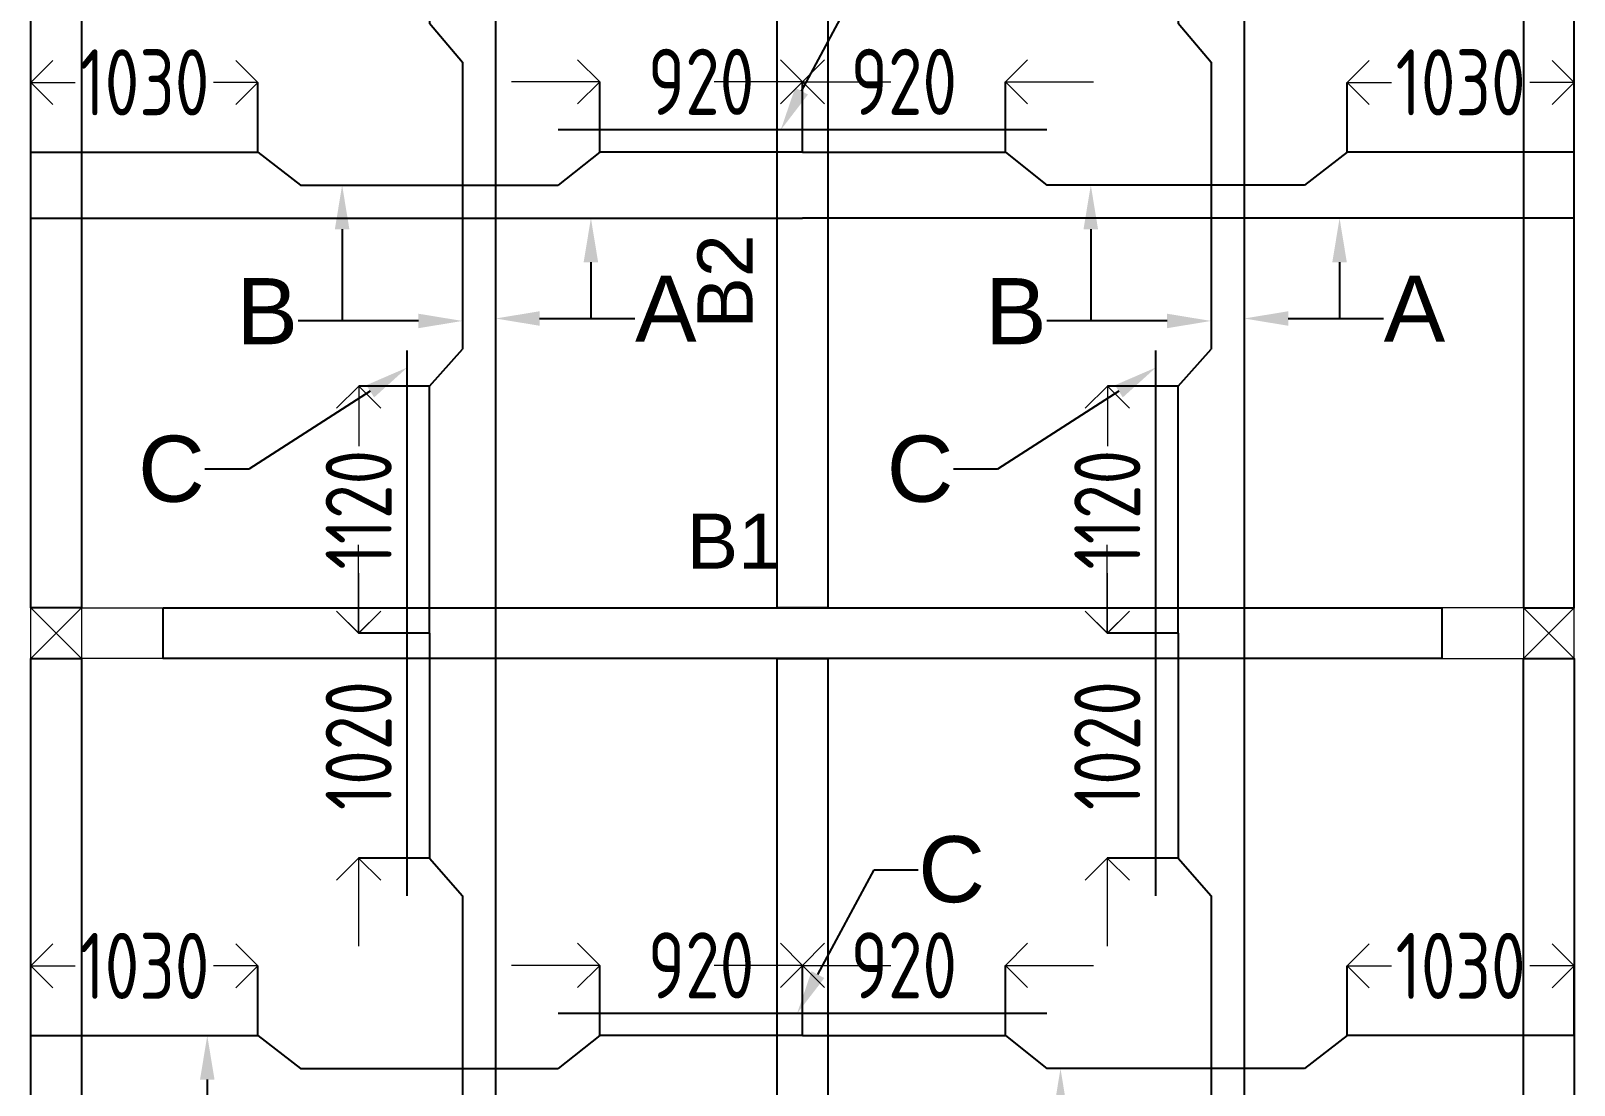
# Model space of a CAD drawing. Header units: inches. Extents: x -605 to 2991212, y -2872845 to 0.
# Drawn here: x 2827414 to 2834414, y -2240249 to -2235467 of the extents above; entities that cross this region are included whole.
import ezdxf
from ezdxf import colors
from ezdxf.entities.mleader import LeaderData, LeaderLine
from ezdxf.enums import TextEntityAlignment as Align
from ezdxf.math import Vec2, Vec3

# ---------------------------------------------------------------- set-up
doc = ezdxf.new("R2010")
doc.units = ezdxf.units.IN
doc.header["$LTSCALE"] = 600
doc.header["$MEASUREMENT"] = 0
for name, color, linetype, lineweight in [('rDIMension', 1, 'Continuous', 18), ('rRCC 2', 40, 'Continuous', 15), ('rREINF 1', 1, 'Continuous', 25)]:
    doc.layers.add(name, color=color, linetype=linetype, lineweight=lineweight)
doc.styles.add('DIM', font='geniso.shx', dxfattribs={"width": 0.85})
doc.styles.get("Standard").update_dxf_attribs({"font": 'arial.ttf'})
doc.dimstyles.new('ST-100', dxfattribs={"dimscale": 100, "dimtxt": 2.5, "dimasz": 2, "dimexe": 0.18, "dimexo": 0.0625, "dimgap": 0.2, "dimtad": 0, "dimdec": 0, "dimzin": 0, "dimdsep": 46, "dimtxsty": 'DIM', "dimblk": 'OPEN90', "dimcen": 0.09, "dimclrd": 256, "dimclrt": 7, "dimadec": 0, "dimazin": 0, "dimtfac": 1, "dimtdec": 0, "dimtofl": 0, "dimtmove": 0, "dimatfit": 3, "dimldrblk": 'OPEN90', "dimfxl": 1, "dimtolj": 1, "dimtzin": 0, "dimlwd": -1, "dimarcsym": 0})

# ---------------------------------------------------------------- blocks, each defined once
blk = doc.blocks.new('_Open90')
at = {"color": 0, "linetype": 'ByBlock', "lineweight": -2}
for p, q in [((-0.5, 0.5), (0, 0)), ((0, 0), (-1, 0)), ((0, 0), (-0.5, -0.5))]:
    blk.add_line(p, q, dxfattribs=at)
blk = doc.blocks.new('*D1250')
at = {"layer": 'Defpoints', "color": 0, "linetype": 'ByBlock'}
for p in [(2828444.5, -2235700.8), (2827414.5, -2236016.6), (2828444.5, -2236016.6)]:
    blk.add_point(p, dxfattribs=at)
at = {"layer": 'rDIMension', "color": 0, "linetype": 'ByBlock', "lineweight": -2}
for p, q in [((2827414.5, -2236016.6), (2827414.5, -2235700.8)), ((2828444.5, -2236016.6), (2828444.5, -2235700.8))]:
    blk.add_line(p, q, dxfattribs=at)
at = {"layer": 'rDIMension'}
for p, q in [((2827614.5, -2235700.8), (2827616.1, -2235700.8)), ((2828244.5, -2235700.8), (2828242.8, -2235700.8))]:
    blk.add_line(p, q, dxfattribs=at)
at = {"layer": 'rDIMension', "linetype": 'ByBlock', "xscale": 200, "yscale": 200, "zscale": 200, "rotation": 180}
blk.add_blockref('_Open90', (2827414.5, -2235700.8), dxfattribs=at)
at = {"layer": 'rDIMension', "linetype": 'ByBlock', "xscale": 200, "yscale": 200, "zscale": 200}
blk.add_blockref('_Open90', (2828444.5, -2235700.8), dxfattribs=at)
at = {"layer": 'rDIMension', "color": 7, "linetype": 'ByBlock', "insert": (2827929.5, -2235700.8), "char_height": 300, "attachment_point": 5, "style": 'DIM'}
blk.add_mtext('\\A1;1030', dxfattribs=at)
blk = doc.blocks.new('*D1251')
at = {"layer": 'Defpoints', "color": 0, "linetype": 'ByBlock'}
for p in [(2830914.5, -2235698.2), (2829994.5, -2236016.6), (2830914.5, -2236016.6)]:
    blk.add_point(p, dxfattribs=at)
at = {"layer": 'rDIMension'}
for p, q in [((2829794.5, -2235698.2), (2829594.5, -2235698.2)), ((2831114.5, -2235698.2), (2831314.5, -2235698.2))]:
    blk.add_line(p, q, dxfattribs=at)
at = {"layer": 'rDIMension', "color": 0, "linetype": 'ByBlock', "lineweight": -2}
for p, q in [((2829994.5, -2236016.6), (2829994.5, -2235698.2)), ((2830914.5, -2236016.6), (2830914.5, -2235698.2))]:
    blk.add_line(p, q, dxfattribs=at)
at = {"layer": 'rDIMension', "linetype": 'ByBlock', "xscale": 200, "yscale": 200, "zscale": 200}
blk.add_blockref('_Open90', (2829994.5, -2235698.2), dxfattribs=at)
at = {"layer": 'rDIMension', "linetype": 'ByBlock', "xscale": 200, "yscale": 200, "zscale": 200, "rotation": 180}
blk.add_blockref('_Open90', (2830914.5, -2235698.2), dxfattribs=at)
at = {"layer": 'rDIMension', "color": 7, "linetype": 'ByBlock', "insert": (2830454.5, -2235698.2), "char_height": 300, "attachment_point": 5, "style": 'DIM'}
blk.add_mtext('\\A1;920', dxfattribs=at)
blk = doc.blocks.new('*D1252')
at = {"layer": 'Defpoints', "color": 0, "linetype": 'ByBlock'}
for p in [(2833384.5, -2235700.8), (2833384.5, -2236016.6), (2834414.5, -2236016.6)]:
    blk.add_point(p, dxfattribs=at)
at = {"layer": 'rDIMension', "color": 0, "linetype": 'ByBlock', "lineweight": -2}
for p, q in [((2833384.5, -2236016.6), (2833384.5, -2235700.8)), ((2834414.5, -2236016.6), (2834414.5, -2235700.8))]:
    blk.add_line(p, q, dxfattribs=at)
at = {"layer": 'rDIMension'}
for p, q in [((2833584.5, -2235700.8), (2833586.1, -2235700.8)), ((2834214.5, -2235700.8), (2834212.8, -2235700.8))]:
    blk.add_line(p, q, dxfattribs=at)
at = {"layer": 'rDIMension', "linetype": 'ByBlock', "xscale": 200, "yscale": 200, "zscale": 200, "rotation": 180}
blk.add_blockref('_Open90', (2833384.5, -2235700.8), dxfattribs=at)
at = {"layer": 'rDIMension', "linetype": 'ByBlock', "xscale": 200, "yscale": 200, "zscale": 200}
blk.add_blockref('_Open90', (2834414.5, -2235700.8), dxfattribs=at)
at = {"layer": 'rDIMension', "color": 7, "linetype": 'ByBlock', "insert": (2833899.5, -2235700.8), "char_height": 300, "attachment_point": 5, "style": 'DIM'}
blk.add_mtext('\\A1;1030', dxfattribs=at)
blk = doc.blocks.new('*D1253')
at = {"layer": 'Defpoints', "color": 0, "linetype": 'ByBlock'}
for p in [(2830914.5, -2235698.2), (2830914.5, -2236016.6), (2831834.5, -2236016.6)]:
    blk.add_point(p, dxfattribs=at)
at = {"layer": 'rDIMension'}
for p, q in [((2830714.5, -2235698.2), (2830514.5, -2235698.2)), ((2832034.5, -2235698.2), (2832234.5, -2235698.2))]:
    blk.add_line(p, q, dxfattribs=at)
at = {"layer": 'rDIMension', "color": 0, "linetype": 'ByBlock', "lineweight": -2}
for p, q in [((2830914.5, -2236016.6), (2830914.5, -2235698.2)), ((2831834.5, -2236016.6), (2831834.5, -2235698.2))]:
    blk.add_line(p, q, dxfattribs=at)
at = {"layer": 'rDIMension', "linetype": 'ByBlock', "xscale": 200, "yscale": 200, "zscale": 200}
blk.add_blockref('_Open90', (2830914.5, -2235698.2), dxfattribs=at)
at = {"layer": 'rDIMension', "linetype": 'ByBlock', "xscale": 200, "yscale": 200, "zscale": 200, "rotation": 180}
blk.add_blockref('_Open90', (2831834.5, -2235698.2), dxfattribs=at)
at = {"layer": 'rDIMension', "color": 7, "linetype": 'ByBlock', "insert": (2831374.5, -2235698.2), "char_height": 300, "attachment_point": 5, "style": 'DIM'}
blk.add_mtext('\\A1;920', dxfattribs=at)
blk = doc.blocks.new('*D1254')
at = {"layer": 'Defpoints', "color": 0, "linetype": 'ByBlock'}
for p in [(2829222, -2237079), (2828901.4, -2238199), (2829222, -2238199)]:
    blk.add_point(p, dxfattribs=at)
at = {"layer": 'rDIMension', "color": 0, "linetype": 'ByBlock', "lineweight": -2}
for p, q in [((2829222, -2237079), (2828901.4, -2237079)), ((2829222, -2238199), (2828901.4, -2238199))]:
    blk.add_line(p, q, dxfattribs=at)
at = {"layer": 'rDIMension'}
for p, q in [((2828901.4, -2237279), (2828901.4, -2237351.1)), ((2828901.4, -2237999), (2828901.4, -2237926.8))]:
    blk.add_line(p, q, dxfattribs=at)
at = {"layer": 'rDIMension', "linetype": 'ByBlock', "xscale": 200, "yscale": 200, "zscale": 200}
for p, rotation in [((2828901.4, -2237079), 90), ((2828901.4, -2238199), 270)]:
    blk.add_blockref('_Open90', p, dxfattribs=dict(at, rotation=rotation))
at = {"layer": 'rDIMension', "color": 7, "linetype": 'ByBlock', "insert": (2828901.4, -2237639), "char_height": 300, "attachment_point": 5, "rotation": 90, "style": 'DIM'}
blk.add_mtext('\\A1;1120', dxfattribs=at)
blk = doc.blocks.new('*D1256')
at = {"layer": 'Defpoints', "color": 0, "linetype": 'ByBlock'}
for p in [(2832617.8, -2237079), (2832297.2, -2238199), (2832617.8, -2238199)]:
    blk.add_point(p, dxfattribs=at)
at = {"layer": 'rDIMension', "color": 0, "linetype": 'ByBlock', "lineweight": -2}
for p, q in [((2832617.8, -2237079), (2832297.2, -2237079)), ((2832617.8, -2238199), (2832297.2, -2238199))]:
    blk.add_line(p, q, dxfattribs=at)
at = {"layer": 'rDIMension'}
for p, q in [((2832297.2, -2237279), (2832297.2, -2237351.1)), ((2832297.2, -2237999), (2832297.2, -2237926.8))]:
    blk.add_line(p, q, dxfattribs=at)
at = {"layer": 'rDIMension', "linetype": 'ByBlock', "xscale": 200, "yscale": 200, "zscale": 200}
for p, rotation in [((2832297.2, -2237079), 90), ((2832297.2, -2238199), 270)]:
    blk.add_blockref('_Open90', p, dxfattribs=dict(at, rotation=rotation))
at = {"layer": 'rDIMension', "color": 7, "linetype": 'ByBlock', "insert": (2832297.2, -2237639), "char_height": 300, "attachment_point": 5, "rotation": 90, "style": 'DIM'}
blk.add_mtext('\\A1;1120', dxfattribs=at)
blk = doc.blocks.new('*D1258')
at = {"layer": 'Defpoints', "color": 0, "linetype": 'ByBlock'}
for p in [(2828444.5, -2239708.3), (2827414.5, -2240024.1), (2828444.5, -2240024.1)]:
    blk.add_point(p, dxfattribs=at)
at = {"layer": 'rDIMension', "color": 0, "linetype": 'ByBlock', "lineweight": -2}
for p, q in [((2827414.5, -2240024.1), (2827414.5, -2239708.3)), ((2828444.5, -2240024.1), (2828444.5, -2239708.3))]:
    blk.add_line(p, q, dxfattribs=at)
at = {"layer": 'rDIMension'}
for p, q in [((2827614.5, -2239708.3), (2827616.1, -2239708.3)), ((2828244.5, -2239708.3), (2828242.8, -2239708.3))]:
    blk.add_line(p, q, dxfattribs=at)
at = {"layer": 'rDIMension', "linetype": 'ByBlock', "xscale": 200, "yscale": 200, "zscale": 200, "rotation": 180}
blk.add_blockref('_Open90', (2827414.5, -2239708.3), dxfattribs=at)
at = {"layer": 'rDIMension', "linetype": 'ByBlock', "xscale": 200, "yscale": 200, "zscale": 200}
blk.add_blockref('_Open90', (2828444.5, -2239708.3), dxfattribs=at)
at = {"layer": 'rDIMension', "color": 7, "linetype": 'ByBlock', "insert": (2827929.5, -2239708.3), "char_height": 300, "attachment_point": 5, "style": 'DIM'}
blk.add_mtext('\\A1;1030', dxfattribs=at)
blk = doc.blocks.new('*D1259')
at = {"layer": 'Defpoints', "color": 0, "linetype": 'ByBlock'}
for p in [(2830914.5, -2239705.7), (2829994.5, -2240024.1), (2830914.5, -2240024.1)]:
    blk.add_point(p, dxfattribs=at)
at = {"layer": 'rDIMension'}
for p, q in [((2829794.5, -2239705.7), (2829594.5, -2239705.7)), ((2831114.5, -2239705.7), (2831314.5, -2239705.7))]:
    blk.add_line(p, q, dxfattribs=at)
at = {"layer": 'rDIMension', "color": 0, "linetype": 'ByBlock', "lineweight": -2}
for p, q in [((2829994.5, -2240024.1), (2829994.5, -2239705.7)), ((2830914.5, -2240024.1), (2830914.5, -2239705.7))]:
    blk.add_line(p, q, dxfattribs=at)
at = {"layer": 'rDIMension', "linetype": 'ByBlock', "xscale": 200, "yscale": 200, "zscale": 200}
blk.add_blockref('_Open90', (2829994.5, -2239705.7), dxfattribs=at)
at = {"layer": 'rDIMension', "linetype": 'ByBlock', "xscale": 200, "yscale": 200, "zscale": 200, "rotation": 180}
blk.add_blockref('_Open90', (2830914.5, -2239705.7), dxfattribs=at)
at = {"layer": 'rDIMension', "color": 7, "linetype": 'ByBlock', "insert": (2830454.5, -2239705.7), "char_height": 300, "attachment_point": 5, "style": 'DIM'}
blk.add_mtext('\\A1;920', dxfattribs=at)
blk = doc.blocks.new('*D1260')
at = {"layer": 'Defpoints', "color": 0, "linetype": 'ByBlock'}
for p in [(2833384.5, -2239708.3), (2833384.5, -2240024.1), (2834414.5, -2240024.1)]:
    blk.add_point(p, dxfattribs=at)
at = {"layer": 'rDIMension', "color": 0, "linetype": 'ByBlock', "lineweight": -2}
for p, q in [((2833384.5, -2240024.1), (2833384.5, -2239708.3)), ((2834414.5, -2240024.1), (2834414.5, -2239708.3))]:
    blk.add_line(p, q, dxfattribs=at)
at = {"layer": 'rDIMension'}
for p, q in [((2833584.5, -2239708.3), (2833586.1, -2239708.3)), ((2834214.5, -2239708.3), (2834212.8, -2239708.3))]:
    blk.add_line(p, q, dxfattribs=at)
at = {"layer": 'rDIMension', "linetype": 'ByBlock', "xscale": 200, "yscale": 200, "zscale": 200, "rotation": 180}
blk.add_blockref('_Open90', (2833384.5, -2239708.3), dxfattribs=at)
at = {"layer": 'rDIMension', "linetype": 'ByBlock', "xscale": 200, "yscale": 200, "zscale": 200}
blk.add_blockref('_Open90', (2834414.5, -2239708.3), dxfattribs=at)
at = {"layer": 'rDIMension', "color": 7, "linetype": 'ByBlock', "insert": (2833899.5, -2239708.3), "char_height": 300, "attachment_point": 5, "style": 'DIM'}
blk.add_mtext('\\A1;1030', dxfattribs=at)
blk = doc.blocks.new('*D1261')
at = {"layer": 'Defpoints', "color": 0, "linetype": 'ByBlock'}
for p in [(2830914.5, -2239705.7), (2830914.5, -2240024.1), (2831834.5, -2240024.1)]:
    blk.add_point(p, dxfattribs=at)
at = {"layer": 'rDIMension'}
for p, q in [((2830714.5, -2239705.7), (2830514.5, -2239705.7)), ((2832034.5, -2239705.7), (2832234.5, -2239705.7))]:
    blk.add_line(p, q, dxfattribs=at)
at = {"layer": 'rDIMension', "color": 0, "linetype": 'ByBlock', "lineweight": -2}
for p, q in [((2830914.5, -2240024.1), (2830914.5, -2239705.7)), ((2831834.5, -2240024.1), (2831834.5, -2239705.7))]:
    blk.add_line(p, q, dxfattribs=at)
at = {"layer": 'rDIMension', "linetype": 'ByBlock', "xscale": 200, "yscale": 200, "zscale": 200}
blk.add_blockref('_Open90', (2830914.5, -2239705.7), dxfattribs=at)
at = {"layer": 'rDIMension', "linetype": 'ByBlock', "xscale": 200, "yscale": 200, "zscale": 200, "rotation": 180}
blk.add_blockref('_Open90', (2831834.5, -2239705.7), dxfattribs=at)
at = {"layer": 'rDIMension', "color": 7, "linetype": 'ByBlock', "insert": (2831374.5, -2239705.7), "char_height": 300, "attachment_point": 5, "style": 'DIM'}
blk.add_mtext('\\A1;920', dxfattribs=at)
blk = doc.blocks.new('*D1217')
at = {"layer": 'Defpoints', "color": 0, "linetype": 'ByBlock'}
for p in [(2828901.3, -2238199), (2829222, -2238199), (2829222, -2239219)]:
    blk.add_point(p, dxfattribs=at)
at = {"layer": 'rDIMension'}
for p, q in [((2828901.3, -2237999), (2828901.3, -2237799)), ((2828901.3, -2239419), (2828901.3, -2239619))]:
    blk.add_line(p, q, dxfattribs=at)
at = {"layer": 'rDIMension', "color": 0, "linetype": 'ByBlock', "lineweight": -2}
for p, q in [((2829222, -2238199), (2828901.3, -2238199)), ((2829222, -2239219), (2828901.3, -2239219))]:
    blk.add_line(p, q, dxfattribs=at)
at = {"layer": 'rDIMension', "linetype": 'ByBlock', "xscale": 200, "yscale": 200, "zscale": 200}
for p, rotation in [((2828901.3, -2238199), 270), ((2828901.3, -2239219), 90)]:
    blk.add_blockref('_Open90', p, dxfattribs=dict(at, rotation=rotation))
at = {"layer": 'rDIMension', "color": 7, "linetype": 'ByBlock', "insert": (2828901.3, -2238709), "char_height": 300, "attachment_point": 5, "rotation": 90, "style": 'DIM'}
blk.add_mtext('\\A1;1020', dxfattribs=at)
blk = doc.blocks.new('*D1219')
at = {"layer": 'Defpoints', "color": 0, "linetype": 'ByBlock'}
for p in [(2832297.1, -2238199), (2832617.8, -2238199), (2832617.8, -2239219)]:
    blk.add_point(p, dxfattribs=at)
at = {"layer": 'rDIMension'}
for p, q in [((2832297.1, -2237999), (2832297.1, -2237799)), ((2832297.1, -2239419), (2832297.1, -2239619))]:
    blk.add_line(p, q, dxfattribs=at)
at = {"layer": 'rDIMension', "color": 0, "linetype": 'ByBlock', "lineweight": -2}
for p, q in [((2832617.8, -2238199), (2832297.1, -2238199)), ((2832617.8, -2239219), (2832297.1, -2239219))]:
    blk.add_line(p, q, dxfattribs=at)
at = {"layer": 'rDIMension', "linetype": 'ByBlock', "xscale": 200, "yscale": 200, "zscale": 200}
for p, rotation in [((2832297.1, -2238199), 270), ((2832297.1, -2239219), 90)]:
    blk.add_blockref('_Open90', p, dxfattribs=dict(at, rotation=rotation))
at = {"layer": 'rDIMension', "color": 7, "linetype": 'ByBlock', "insert": (2832297.1, -2238709), "char_height": 300, "attachment_point": 5, "rotation": 90, "style": 'DIM'}
blk.add_mtext('\\A1;1020', dxfattribs=at)

msp = doc.modelspace()

# ---------------------------------------------------------------- linework, layer by layer
at = {"color": 4, "linetype": 'ByBlock'}
for points in [[(2829222, -2234202.9), (2829222, -2235432.9), (2829372, -2235609.8)], [(2829522, -2234202.9), (2829522, -2238199)], [(2832617.8, -2234202.9), (2832617.8, -2235432.9), (2832767.8, -2235609.8)], [(2832917.8, -2234202.9), (2832917.8, -2238199)], [(2829372, -2235609.8), (2829372, -2236911.2)], [(2832767.8, -2235609.8), (2832767.8, -2236911.2)], [(2832022.7, -2235916.6), (2829806.2, -2235916.6)], [(2827414.5, -2236016.6), (2828444.5, -2236016.6), (2828637.7, -2236166.6)], [(2830914.5, -2236016.6), (2829994.5, -2236016.6), (2829806.2, -2236166.6)], [(2830914.5, -2236016.6), (2831834.5, -2236016.6), (2832022.7, -2236166.6)], [(2834414.5, -2236016.6), (2833384.5, -2236016.6), (2833191.2, -2236166.6)], [(2828637.7, -2236166.6), (2829806.2, -2236166.6)], [(2833191.2, -2236166.6), (2832022.7, -2236166.6)], [(2827414.5, -2236316.6), (2830914.5, -2236316.6)], [(2834414.5, -2236316.6), (2830914.5, -2236316.6)], [(2829122, -2239390.8), (2829122, -2236916.6)], [(2829222, -2238199), (2829222, -2237079), (2829372, -2236911.2)], [(2832517.8, -2239390.8), (2832517.8, -2236916.6)], [(2832617.8, -2238199), (2832617.8, -2237079), (2832767.8, -2236911.2)], [(2829222, -2238199), (2829222, -2239219), (2829372, -2239390.8)], [(2829522, -2238199), (2829522, -2241965)], [(2832617.8, -2238199), (2832617.8, -2239219), (2832767.8, -2239390.8)], [(2832917.8, -2238199), (2832917.8, -2241965)], [(2829372, -2239390.8), (2829372, -2240773.2)], [(2832767.8, -2239390.8), (2832767.8, -2240773.2)], [(2832022.7, -2239924.1), (2829806.2, -2239924.1)], [(2827414.5, -2240024.1), (2828444.5, -2240024.1), (2828637.7, -2240174.1)], [(2830914.5, -2240024.1), (2829994.5, -2240024.1), (2829806.2, -2240174.1)], [(2830914.5, -2240024.1), (2831834.5, -2240024.1), (2832022.7, -2240174.1)], [(2834414.5, -2240024.1), (2833384.5, -2240024.1), (2833191.2, -2240174.1)], [(2828637.7, -2240174.1), (2829806.2, -2240174.1)], [(2833191.2, -2240174.1), (2832022.7, -2240174.1)]]:
    msp.add_lwpolyline(points, dxfattribs=at)
at = {"color": 1, "linetype": 'ByBlock'}
for points in [[(2827414.5, -2234432.9), (2827644.5, -2234432.9), (2827644.5, -2238084), (2827414.5, -2238084)], [(2830799.5, -2234432.9), (2831029.5, -2234432.9), (2831029.5, -2238084), (2830799.5, -2238084)], [(2834414.5, -2234432.9), (2834184.5, -2234432.9), (2834184.5, -2238084), (2834414.5, -2238084)], [(2828014.5, -2238084), (2833814.5, -2238084), (2833814.5, -2238314), (2828014.5, -2238314)], [(2827414.5, -2238314), (2827644.5, -2238314), (2827644.5, -2241850), (2827414.5, -2241850)], [(2830799.5, -2238314), (2831029.5, -2238314), (2831029.5, -2241850), (2830799.5, -2241850)], [(2834184.5, -2238314), (2834414.5, -2238314), (2834414.5, -2241850), (2834184.5, -2241850)]]:
    msp.add_lwpolyline(points, close=True, dxfattribs=at)
at = {"layer": 'rRCC 2', "color": 6}
for p, q in [((2827414.5, -2238084), (2827644.5, -2238314)), ((2827414.5, -2238314), (2827644.5, -2238084)), ((2834414.5, -2238084), (2834184.5, -2238314)), ((2834414.5, -2238314), (2834184.5, -2238084))]:
    msp.add_line(p, q, dxfattribs=at)
for points in [[(2827414.5, -2238314), (2827414.5, -2238084), (2828014.5, -2238084), (2828014.5, -2238314)], [(2827414.5, -2238084), (2827644.5, -2238084), (2827644.5, -2238314), (2827414.5, -2238314)], [(2834414.5, -2238314), (2834414.5, -2238084), (2833814.5, -2238084), (2833814.5, -2238314)], [(2834414.5, -2238084), (2834184.5, -2238084), (2834184.5, -2238314), (2834414.5, -2238314)]]:
    msp.add_lwpolyline(points, close=True, dxfattribs=at)

# ---------------------------------------------------------------- texts
at = {"layer": 'rRCC 2'}
msp.add_text('B2', height=250, rotation=90, dxfattribs=at).set_placement((2830563.1, -2236603.6), align=Align.MIDDLE_CENTER)
msp.add_text('B1', height=250, dxfattribs=at).set_placement((2830603.1, -2237781.6), align=Align.MIDDLE_CENTER)

# ---------------------------------------------------------------- dimensions: what is measured, and where the dimension line sits
at = {"layer": 'rDIMension', "color": 1, "linetype": 'ByBlock'}
for base, p1, p2, picture, middle in [((2828444.5, -2235700.8), (2827414.5, -2236016.6), (2828444.5, -2236016.6), '*D1250', (2827929.5, -2235700.8)), ((2828444.5, -2239708.3), (2827414.5, -2240024.1), (2828444.5, -2240024.1), '*D1258', (2827929.5, -2239708.3))]:
    dim = msp.add_linear_dim(base=base, p1=p1, p2=p2, dimstyle='ST-100', override={"dimtxt": 3, "dimasz": 2, "dimexe": 0, "dimexo": 0, "dimtmove": 1, "dimfxl": 1.25, "dimtfillclr": 256, "dimarcsym": 2}, dxfattribs=at)
    dim.commit()
    dim.dimension.update_dxf_attribs({"geometry": picture, "text_midpoint": middle, "dimtype": 160})
for base, p1, p2, picture, middle in [((2830914.5, -2235698.2), (2829994.5, -2236016.6), (2830914.5, -2236016.6), '*D1251', (2830454.5, -2235698.2)), ((2830914.5, -2239705.7), (2829994.5, -2240024.1), (2830914.5, -2240024.1), '*D1259', (2830454.5, -2239705.7))]:
    dim = msp.add_linear_dim(base=base, p1=p1, p2=p2, dimstyle='ST-100', override={"dimtxt": 3, "dimexe": 0, "dimexo": 0, "dimtmove": 1, "dimfxl": 1.25, "dimtfillclr": 256, "dimarcsym": 2}, dxfattribs=at)
    dim.commit()
    dim.dimension.update_dxf_attribs({"geometry": picture, "text_midpoint": middle})
for base, p1, p2, angle, picture, middle in [((2830914.5, -2235698.2), (2831834.5, -2236016.6), (2830914.5, -2236016.6), 180, '*D1253', (2831374.5, -2235698.2)), ((2828901.4, -2238199), (2829222, -2237079), (2829222, -2238199), 90, '*D1254', (2828901.4, -2237639)), ((2832297.2, -2238199), (2832617.8, -2237079), (2832617.8, -2238199), 90, '*D1256', (2832297.2, -2237639)), ((2828901.3, -2238199), (2829222, -2239219), (2829222, -2238199), 90, '*D1217', (2828901.3, -2238709)), ((2832297.1, -2238199), (2832617.8, -2239219), (2832617.8, -2238199), 90, '*D1219', (2832297.1, -2238709)), ((2830914.5, -2239705.7), (2831834.5, -2240024.1), (2830914.5, -2240024.1), 180, '*D1261', (2831374.5, -2239705.7))]:
    dim = msp.add_linear_dim(base=base, p1=p1, p2=p2, angle=angle, dimstyle='ST-100', override={"dimtxt": 3, "dimexe": 0, "dimexo": 0, "dimtmove": 1, "dimfxl": 1.25, "dimtfillclr": 256, "dimarcsym": 2}, dxfattribs=at)
    dim.commit()
    dim.dimension.update_dxf_attribs({"geometry": picture, "text_midpoint": middle})
for base, p1, p2, picture, middle in [((2833384.5, -2235700.8), (2834414.5, -2236016.6), (2833384.5, -2236016.6), '*D1252', (2833899.5, -2235700.8)), ((2833384.5, -2239708.3), (2834414.5, -2240024.1), (2833384.5, -2240024.1), '*D1260', (2833899.5, -2239708.3))]:
    dim = msp.add_linear_dim(base=base, p1=p1, p2=p2, angle=180, dimstyle='ST-100', override={"dimtxt": 3, "dimasz": 2, "dimexe": 0, "dimexo": 0, "dimtmove": 1, "dimfxl": 1.25, "dimtfillclr": 256, "dimarcsym": 2}, dxfattribs=at)
    dim.commit()
    dim.dimension.update_dxf_attribs({"geometry": picture, "text_midpoint": middle, "dimtype": 160})

# ---------------------------------------------------------------- leaders
at = {"layer": 'rREINF 1', "color": 3, "linetype": 'ByBlock'}
ml = msp.add_multileader_mtext('Standard', dxfattribs=at)
ml.set_content('C', color=3)
ml.set_leader_properties()
ml.build(insert=Vec2(0, 0))
ml.multileader.update_dxf_attribs({"text_top_attachment_type": 0, "text_bottom_attachment_type": 0, "dogleg_length": 200, "arrow_head_size": 200})
ctx = ml.context
ctx.base_point, ctx.char_height, ctx.arrow_head_size, ctx.landing_gap_size, ctx.plane_origin = Vec3(2831365.2, -2235264.7), 300, 200, 0.09, Vec3(2830394.4, -2236167.2)
notes = []
notes.append((ctx, [(0, (1, 1, 0), (2831165.2, -2235264.7), (1, 0), 200, [(0, [(2830815.8, -2235916.6)], 256, [])])]))
ctx.mtext.insert, ctx.mtext.flow_direction = Vec3(2831365.3, -2235112.1), 5
ml = msp.add_multileader_mtext('Standard', dxfattribs=at)
ml.set_content('B', color=3)
ml.set_leader_properties()
ml.build(insert=Vec2(0, 0))
ml.multileader.update_dxf_attribs({"text_top_attachment_type": 0, "text_bottom_attachment_type": 0, "dogleg_length": 200, "arrow_head_size": 200})
ctx = ml.context
ctx.base_point, ctx.char_height, ctx.arrow_head_size, ctx.landing_gap_size, ctx.plane_origin = Vec3(2828399.6, -2236782.9), 300, 200, 0.09, Vec3(2828860.4, -2236189.7)
ctx.text_align_type = 2
notes.append((ctx, [(0, (1, 1, 0), (2828826.3, -2236782.9), (-1, 0), 200, [(0, [(2828826.3, -2236166.6)], 256, [])])]))
ctx.mtext.insert, ctx.mtext.alignment, ctx.mtext.flow_direction = Vec3(2828626.2, -2236588.5), 3, 5
ml = msp.add_multileader_mtext('Standard', dxfattribs=at)
ml.set_content('B', color=3)
ml.set_leader_properties()
ml.build(insert=Vec2(0, 0))
ml.multileader.update_dxf_attribs({"text_top_attachment_type": 0, "text_bottom_attachment_type": 0, "dogleg_length": 200, "arrow_head_size": 200})
ctx = ml.context
ctx.base_point, ctx.char_height, ctx.arrow_head_size, ctx.landing_gap_size, ctx.plane_origin = Vec3(2831795.4, -2236782.9), 300, 200, 0.09, Vec3(2832256.3, -2236189.7)
ctx.text_align_type = 2
notes.append((ctx, [(0, (1, 1, 0), (2832222.1, -2236782.9), (-1, 0), 200, [(0, [(2832222.1, -2236166.6)], 256, [])])]))
ctx.mtext.insert, ctx.mtext.alignment, ctx.mtext.flow_direction = Vec3(2832022, -2236588.5), 3, 5
ml = msp.add_multileader_mtext('Standard', dxfattribs=at)
ml.set_content('A', color=3)
ml.set_leader_properties()
ml.build(insert=Vec2(0, 0))
ml.multileader.update_dxf_attribs({"text_top_attachment_type": 0, "text_bottom_attachment_type": 0, "dogleg_length": 200, "arrow_head_size": 200})
ctx = ml.context
ctx.base_point, ctx.char_height, ctx.arrow_head_size, ctx.landing_gap_size, ctx.plane_origin = Vec3(2830154.7, -2236771.8), 300, 200, 0.09, Vec3(2830108.1, -2236178.5)
notes.append((ctx, [(0, (1, 1, 0), (2829954.7, -2236771.8), (1, 0), 200, [(0, [(2829954.7, -2236316.6)], 256, [])])]))
ctx.mtext.insert, ctx.mtext.flow_direction = Vec3(2830154.8, -2236577.4), 5
ml = msp.add_multileader_mtext('Standard', dxfattribs=at)
ml.set_content('A', color=3)
ml.set_leader_properties()
ml.build(insert=Vec2(0, 0))
ml.multileader.update_dxf_attribs({"text_top_attachment_type": 0, "text_bottom_attachment_type": 0, "dogleg_length": 200, "arrow_head_size": 200})
ctx = ml.context
ctx.base_point, ctx.char_height, ctx.arrow_head_size, ctx.landing_gap_size, ctx.plane_origin = Vec3(2833550.5, -2236771.8), 300, 200, 0.09, Vec3(2833504, -2236178.5)
notes.append((ctx, [(0, (1, 1, 0), (2833350.5, -2236771.8), (1, 0), 200, [(0, [(2833350.5, -2236316.6)], 256, [])])]))
ctx.mtext.insert, ctx.mtext.flow_direction = Vec3(2833550.6, -2236577.4), 5
ml = msp.add_multileader_mtext('Standard', dxfattribs=at)
ml.set_content('', color=3)
ml.set_leader_properties()
ml.build(insert=Vec2(0, 0))
ml.multileader.update_dxf_attribs({"text_top_attachment_type": 0, "text_bottom_attachment_type": 0, "dogleg_length": 200, "arrow_head_size": 200})
ctx = ml.context
ctx.base_point, ctx.char_height, ctx.arrow_head_size, ctx.landing_gap_size, ctx.plane_origin = Vec3(2828626.1, -2236782.9), 300, 200, 0.09, Vec3(2829429.7, -2236782.9)
ctx.text_align_type = 2
notes.append((ctx, [(0, (1, 1, 0), (2828826.3, -2236782.9), (-1, 0), 200, [(0, [(2829372, -2236782.9)], 256, [])])]))
ctx.mtext.insert, ctx.mtext.alignment, ctx.mtext.flow_direction = Vec3(2828626.2, -2236632.9), 3, 5
ml = msp.add_multileader_mtext('Standard', dxfattribs=at)
ml.set_content('', color=3)
ml.set_leader_properties()
ml.build(insert=Vec2(0, 0))
ml.multileader.update_dxf_attribs({"text_top_attachment_type": 0, "text_bottom_attachment_type": 0, "dogleg_length": 200, "arrow_head_size": 200})
ctx = ml.context
ctx.base_point, ctx.char_height, ctx.arrow_head_size, ctx.landing_gap_size, ctx.plane_origin = Vec3(2830154.7, -2236771.8), 300, 200, 0.09, Vec3(2829538.9, -2236771.8)
notes.append((ctx, [(0, (1, 1, 0), (2829954.7, -2236771.8), (1, 0), 200, [(0, [(2829522, -2236771.8)], 256, [])])]))
ctx.mtext.insert, ctx.mtext.flow_direction = Vec3(2830154.8, -2236621.8), 5
ml = msp.add_multileader_mtext('Standard', dxfattribs=at)
ml.set_content('', color=3)
ml.set_leader_properties()
ml.build(insert=Vec2(0, 0))
ml.multileader.update_dxf_attribs({"text_top_attachment_type": 0, "text_bottom_attachment_type": 0, "dogleg_length": 200, "arrow_head_size": 200})
ctx = ml.context
ctx.base_point, ctx.char_height, ctx.arrow_head_size, ctx.landing_gap_size, ctx.plane_origin = Vec3(2832022, -2236782.9), 300, 200, 0.09, Vec3(2832825.5, -2236782.9)
ctx.text_align_type = 2
notes.append((ctx, [(0, (1, 1, 0), (2832222.1, -2236782.9), (-1, 0), 200, [(0, [(2832767.8, -2236782.9)], 256, [])])]))
ctx.mtext.insert, ctx.mtext.alignment, ctx.mtext.flow_direction = Vec3(2832022, -2236632.9), 3, 5
ml = msp.add_multileader_mtext('Standard', dxfattribs=at)
ml.set_content('', color=3)
ml.set_leader_properties()
ml.build(insert=Vec2(0, 0))
ml.multileader.update_dxf_attribs({"text_top_attachment_type": 0, "text_bottom_attachment_type": 0, "dogleg_length": 200, "arrow_head_size": 200})
ctx = ml.context
ctx.base_point, ctx.char_height, ctx.arrow_head_size, ctx.landing_gap_size, ctx.plane_origin = Vec3(2833550.5, -2236771.8), 300, 200, 0.09, Vec3(2832934.7, -2236771.8)
notes.append((ctx, [(0, (1, 1, 0), (2833350.5, -2236771.8), (1, 0), 200, [(0, [(2832917.8, -2236771.8)], 256, [])])]))
ctx.mtext.insert, ctx.mtext.flow_direction = Vec3(2833550.6, -2236621.8), 5
ml = msp.add_multileader_mtext('Standard', dxfattribs=at)
ml.set_content('C', color=3)
ml.set_leader_properties()
ml.build(insert=Vec2(0, 0))
ml.multileader.update_dxf_attribs({"text_top_attachment_type": 0, "text_bottom_attachment_type": 0, "dogleg_length": 200, "arrow_head_size": 200})
ctx = ml.context
ctx.base_point, ctx.char_height, ctx.arrow_head_size, ctx.landing_gap_size, ctx.plane_origin = Vec3(2827938.1, -2237455.7), 300, 200, 0.09, Vec3(2828700.6, -2237244.4)
ctx.text_align_type = 2
notes.append((ctx, [(1, (1, 1, 0), (2828403.5, -2237455.7), (-1, 0), 200, [(0, [(2829122, -2236993.8)], 256, [])])]))
ctx.mtext.insert, ctx.mtext.alignment, ctx.mtext.flow_direction = Vec3(2828203.4, -2237303.1), 3, 5
ml = msp.add_multileader_mtext('Standard', dxfattribs=at)
ml.set_content('C', color=3)
ml.set_leader_properties()
ml.build(insert=Vec2(0, 0))
ml.multileader.update_dxf_attribs({"text_top_attachment_type": 0, "text_bottom_attachment_type": 0, "dogleg_length": 200, "arrow_head_size": 200})
ctx = ml.context
ctx.base_point, ctx.char_height, ctx.arrow_head_size, ctx.landing_gap_size, ctx.plane_origin = Vec3(2831333.9, -2237455.7), 300, 200, 0.09, Vec3(2832096.4, -2237244.4)
ctx.text_align_type = 2
notes.append((ctx, [(1, (1, 1, 0), (2831799.3, -2237455.7), (-1, 0), 200, [(0, [(2832517.8, -2236993.8)], 256, [])])]))
ctx.mtext.insert, ctx.mtext.alignment, ctx.mtext.flow_direction = Vec3(2831599.2, -2237303.1), 3, 5
ml = msp.add_multileader_mtext('Standard', dxfattribs=at)
ml.set_content('C', color=3)
ml.set_leader_properties()
ml.build(insert=Vec2(0, 0))
ml.multileader.update_dxf_attribs({"text_top_attachment_type": 0, "text_bottom_attachment_type": 0, "dogleg_length": 200, "arrow_head_size": 200})
ctx = ml.context
ctx.base_point, ctx.char_height, ctx.arrow_head_size, ctx.landing_gap_size, ctx.plane_origin = Vec3(2831439.4, -2239272.2), 300, 200, 0.09, Vec3(2830468.6, -2240174.7)
notes.append((ctx, [(0, (1, 1, 0), (2831239.4, -2239272.2), (1, 0), 200, [(0, [(2830890, -2239924.1)], 256, [])])]))
ctx.mtext.insert, ctx.mtext.flow_direction = Vec3(2831439.5, -2239119.6), 5
ml = msp.add_multileader_mtext('Standard', dxfattribs=at)
ml.set_content('B', color=3)
ml.set_leader_properties()
ml.build(insert=Vec2(0, 0))
ml.multileader.update_dxf_attribs({"text_top_attachment_type": 0, "text_bottom_attachment_type": 0, "dogleg_length": 200, "arrow_head_size": 200})
ctx = ml.context
ctx.base_point, ctx.char_height, ctx.arrow_head_size, ctx.landing_gap_size, ctx.plane_origin = Vec3(2827787.9, -2240790.4), 300, 200, 0.09, Vec3(2828248.7, -2240197.2)
ctx.text_align_type = 2
notes.append((ctx, [(0, (1, 1, 0), (2828214.6, -2240790.4), (-1, 0), 200, [(0, [(2828214.6, -2240024.1)], 256, [])])]))
ctx.mtext.insert, ctx.mtext.alignment, ctx.mtext.flow_direction = Vec3(2828014.5, -2240596), 3, 5
ml = msp.add_multileader_mtext('Standard', dxfattribs=at)
ml.set_content('B', color=3)
ml.set_leader_properties()
ml.build(insert=Vec2(0, 0))
ml.multileader.update_dxf_attribs({"text_top_attachment_type": 0, "text_bottom_attachment_type": 0, "dogleg_length": 200, "arrow_head_size": 200})
ctx = ml.context
ctx.base_point, ctx.char_height, ctx.arrow_head_size, ctx.landing_gap_size, ctx.plane_origin = Vec3(2831658, -2240790.4), 300, 200, 0.09, Vec3(2832118.8, -2240197.2)
ctx.text_align_type = 2
notes.append((ctx, [(0, (1, 1, 0), (2832084.7, -2240790.4), (-1, 0), 200, [(0, [(2832084.7, -2240174.1)], 256, [])])]))
ctx.mtext.insert, ctx.mtext.alignment, ctx.mtext.flow_direction = Vec3(2831884.6, -2240596), 3, 5
for ctx, leaders in notes:
    for number, flags, end, landing, length, lines in leaders:
        leader = LeaderData()
        leader.index, (leader.has_last_leader_line, leader.has_dogleg_vector, leader.attachment_direction) = number, flags
        leader.last_leader_point, leader.dogleg_vector, leader.dogleg_length = Vec3(end), Vec3(landing), length
        for number, points, colour, breaks in lines:
            line = LeaderLine()
            line.index, line.vertices, line.color, line.breaks = number, Vec3.list(points), colors.encode_raw_color(colour), breaks
            leader.lines.append(line)
        ctx.leaders.append(leader)

doc.saveas('drawing.dxf')
